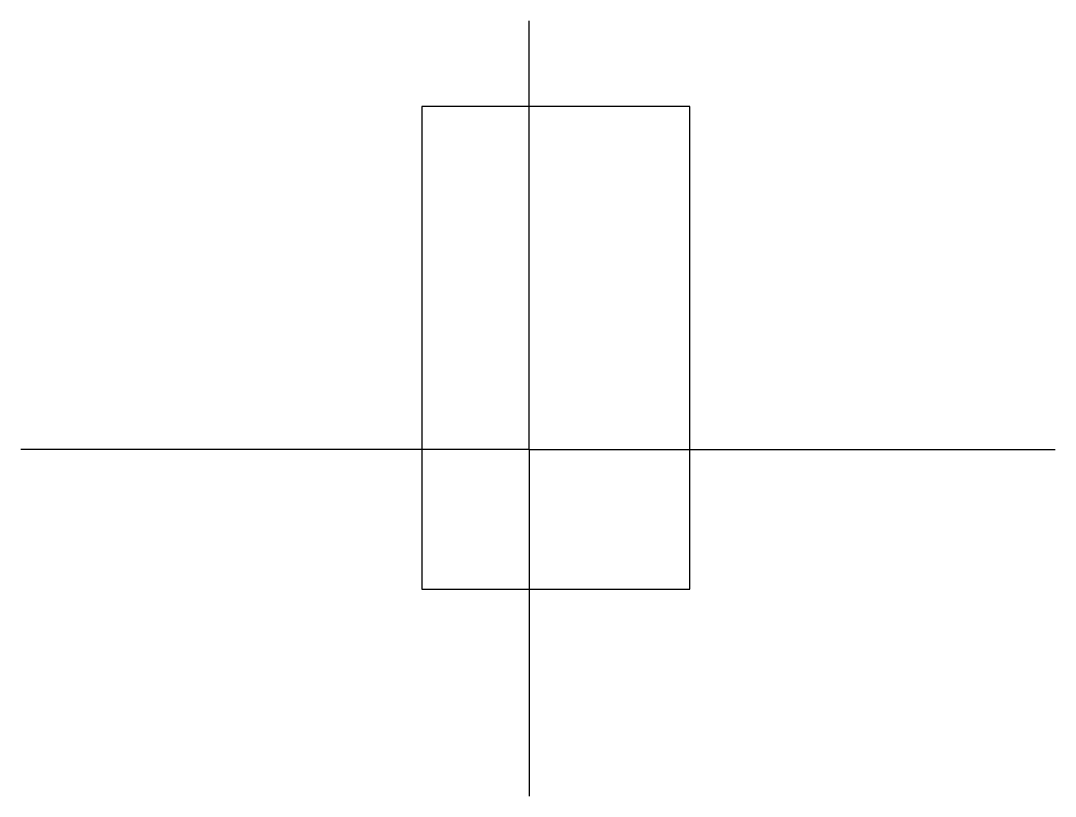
# Model space of a CAD drawing. Header units: millimetres. Extents: x -95 to 98, y -65 to 80.
import ezdxf

# ---------------------------------------------------------------- set-up
doc = ezdxf.new("R2010")
doc.units = ezdxf.units.MM
doc.layers.get('0').update_dxf_attribs({"linetype": 'CONTINUOUS'})

msp = doc.modelspace()

# ---------------------------------------------------------------- linework, layer by layer
for p, q in [((0, 0), (0, 80)), ((0, 0), (-94.86, 0)), ((0, 0), (0, -64.65)), ((0, 0), (98.22, 0)), ((-8.88, -26), (-7.75, -26))]:
    msp.add_line(p, q)
msp.add_lwpolyline([(-20, -26), (30, -26), (30, 64), (-20, 64)], close=True)
msp.add_point((0, 0))

doc.saveas('drawing.dxf')
